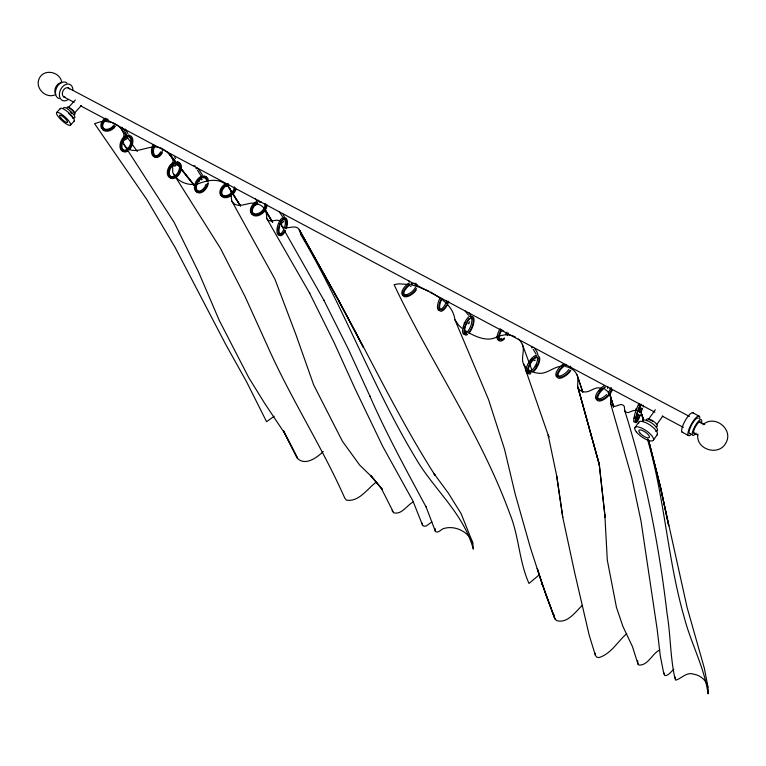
<?xml version="1.0" encoding="UTF-8"?>
<svg xmlns="http://www.w3.org/2000/svg" width="766" height="766" viewBox="0 0 766 766"><rect width="100%" height="100%" fill="white"/><g stroke="black" fill="none" stroke-linecap="round" stroke-linejoin="round"><path stroke-width="1.15" d="M643.306 406.957L643.191 405.415M706.97 684.134L705.266 681.223A17.331 16.546 14.6 0 0 693.795 674.185C686.422 671.629 681.548 678.657 675.66 680.189L675.315 676.952M673.774 669.293L668.881 674.09L666.42 675.526L664.649 675.478L663.892 672.701M607.898 386.753L607.562 388.4M637.638 660.493L637.982 664.103L638.844 665.08C648.199 665.635 652.058 653.599 659.775 649.894M281.486 223.49L281.716 225.913L324.095 300.569L323.75 299.956L348.52 349.507L370.007 396.338M697.883 433.949C695.26 449.575 718.929 456.737 725.919 442.882C733.876 429.305 714.352 413.966 702.891 424.776M127.673 136.635L127.127 138.55M106.589 119.036L106.876 119.793L107.68 119.496M435.27 528.712L435.155 530.704L435.911 531.891C439.349 532.983 441.379 528.54 444.625 528.272C453.156 526.07 462.559 529.44 468.457 535.817M198.298 180.671L198.585 181.408L199.39 181.169M123.977 139.355L124.255 140.082L125.184 139.747M562.378 365.708L563.45 364.702M175.768 164.183L176.084 163.034M228.718 184.903L227.301 185.803M226.947 185.707L225.788 186.234L226.056 185.018M201.649 179.981L202.1 179.177M197.484 168.051L196.048 168.807L196.45 168.281M175.883 165.36L176.486 164.393M155.498 145.923L154.33 146.143M280.538 223.279L279.954 223.729M656.682 424.67L662.762 416.072M653.417 440.134L657.314 434.609M648.553 419.251L655.323 409.724M634.861 427.715L638.777 422.219M283.688 221.47L282.271 222.829M255.193 204.082L255.021 205.154L256.083 204.905M70.443 125.164A9.364 2.384 42.2 0 0 61.634 114.258A9.364 2.384 42.2 0 0 58.57 117.045A9.364 2.384 42.2 0 0 70.443 125.164L74.206 121.066M74.924 112.554L81.359 105.555M533.27 347.324L531.738 347.879L531.93 347.247M68.088 107.872L75.355 100.001M56.636 112.506L60.437 108.399M582.352 605.351C575.496 611.651 567.529 623.878 556.652 620.604L554.977 618.928L546.541 596.666L537.272 568.506L542.625 585.435L554.977 618.928L541.83 582.926L542.625 585.435L530.378 547.671L515.173 494.022L504.574 449.364L488.497 399.459L454.832 319.585C454.037 311.446 448.656 304.935 442.576 299.918M468.849 322.601L469.702 321.816M431.823 521.885L426.49 525.869L424.125 526.299L422.612 525.352L412.931 500.983L382.703 446.348L355.06 388.745L334.091 342.488L309.34 292.583L309.78 293.397L266.645 218.348C267.028 212.555 264.768 206.15 258.42 204.311M626.712 633.654C617.587 641.602 611.153 653.8 599.022 657.582L596.724 657.151L595.393 655.303L589.198 635.206L574.653 572.585L562.78 517.385L556.719 475.954L548.207 435.28M376.202 482.159C367.278 488.775 358.928 502.228 346.433 500.141L344.815 498.197C321.586 445.802 290.132 397.573 267.066 345.054L244.814 296.049L220.579 248.557L173.834 174.428C171.268 172.034 174.093 167.457 171.622 166.26M323.262 451.605C316.942 457.474 305.615 466.149 297.61 458.547L284.693 433.345L264.347 402.83L248.778 377.667L219.22 320.303L198.48 271.901L174.102 222.274L124.006 144.583L123.163 140.963M174.935 166.165L175.778 165.494M539.187 574.883L529 583.462C518.994 561.277 519.109 536.449 509.917 513.986C480.454 433.154 430.626 362.222 394.097 284.693L398.751 283.803L408.642 284.464M413.209 501.979C406.842 505.215 401.853 514.943 393.695 512.818L381.257 488.239L370.658 475.475L382.291 489.34L371.644 476.691L359.599 464.981L342.402 441.245L313.658 384.877L295.935 334.694L274.927 279.15L231.772 201.008C230.623 195.694 232.605 188.953 226.822 185.334M407.981 284.617L408.489 284.416M257.5 204.608L258.104 204.235M274.171 416.292L266.568 421.683L246.413 381.487L225.807 344.595L175.127 247.428L146.861 199.572L94.591 123.642L101.284 121.545M497.373 336.667C487.147 342.67 474.614 336.226 465.469 330.874M467.988 323.788L469.185 323.271M534.055 360.652L535.29 360.173M125.643 139.45L126.495 139.144M499.164 336.054L504.689 334.847L508.442 334.924A19.361 16.555 -17.1 0 1 512.052 335.661M173.422 166.05L174.418 165.715M55.382 94.706C45.778 99.245 34.441 87.774 39.334 78.256C44.083 68.375 59.959 71.678 61.682 82.039M636.153 410.126L635.617 409.168L636.709 408.661M410.461 286.398L411.227 286.187M196.565 184.415C205.863 180.709 217.324 177.406 226.047 184.606M561.2 366.33C552.746 366.952 546.359 374.928 537.397 373.071A19.255 16.536 -14.9 0 1 528.416 369.633M502.908 330.998L503.731 330.95M194.612 184.51C186.645 184.989 177.98 181.523 173.834 174.428M531.173 359.838L530.417 361.121M601.741 388.161L600.822 389.54M636.192 410.452L633.195 410.624L628.369 412.548A3.868 3.39 -8.7 0 1 624.711 410.576L624.319 406.564A4.002 3.504 -9.3 0 0 620.546 404.534L615.51 406.248A5.132 4.491 -9.7 0 1 610.684 403.644L610.55 396.587L608.625 392.527A12.955 11.318 -11 0 0 604.996 389.511M104.98 121.325L112.296 122.579L115.618 124.006M255.011 203.268C247.303 201.831 237.393 210.066 231.772 201.008M195.196 166.011L194.066 165.753M107.23 119.084L108.016 119.257M411.62 284.923L417.164 286.35L428.749 291.118M163.397 149.418C150.797 140.542 133.82 159.433 124.006 144.583M692.579 412.673L698.812 415.967M68.002 87.793L689.381 416.398M699.664 421.836L704.787 424.546M63.559 96.727L74.12 102.357M80.449 105.737L654.873 412.194M662.264 416.139L683.387 427.409M692.617 432.33L697.73 435.059M681.999 432.091L688.203 435.414M430.664 292.028L439.761 297.84M280.136 221.125C275.98 218.119 269.824 224.084 266.645 218.348M164.278 149.801L169.889 154.196L175.05 160.783M116.585 124.638L120.913 128.19L126.371 135.965M464.512 323.846L464.349 322.84L465.345 322.486M461.774 328.126L458.69 325.253L454.832 319.585M121.574 127.213L124.073 129.923L126.438 134.242M464.713 310.517L468.505 315.219M198.691 169.142L202.578 175.242M197.446 170.157L201.065 175.835M408.45 280.5L409.523 281.744M279.523 212.134L282.462 216.558M174.849 161.119L167.352 151.802L174.772 161.147M178.602 165.772L176.352 162.976L178.488 165.82M180.853 168.568L194.344 185.343M182.193 170.492L194.066 185.449M176.525 162.66L179.483 166.423M180.958 168.3L194.238 185.228M534.63 348.367L536.985 351.805L538.115 355.357M533.251 349.468L536.066 354.189M255.202 198.432L257.003 201.046M299.994 230.834L300.607 234.415C343.637 306.39 372.085 385.748 415.316 457.589C433.374 489.081 463.516 513.067 473.311 549.136L472.746 542.759L461.075 513.546L448.244 492.978L433.843 473.436L435.117 475.36C399.335 419.414 370.926 359.197 338.869 301.115L363.477 347.534L339.625 302.101L299.18 229.723L340.133 303.25L299.994 230.834C295.935 222.389 286.58 231.313 281.716 225.913M469.682 537.263L472.746 542.759M127.74 137.909L137.305 151.515M169.889 154.196L172.905 159.807L172.924 165.906M125.394 129.081L127.941 133.715M120.913 128.19L123.69 133.543L123.968 136.377M231.571 191.835L228.364 186.78L231.533 191.806M232.845 193.855L240.524 205.987M232.807 193.817L240.409 205.891M230.106 189.221L240.275 205.441M468.964 312.652L470.774 316.071M582.725 391.752L577.037 374.804L575.486 372.257A17.12 14.851 -13.6 0 0 565.634 366.569M265.342 209.941L272.648 222.111M531.795 369.844L522.297 344.26L520.612 341.416A19.361 16.555 -17.1 0 0 518.266 338.974M522.297 344.26C525.61 351.441 519.252 359.924 525.17 366.445A19.255 16.536 -14.9 0 0 526.663 368.14M283.142 214.241L284.531 217.439M426.155 507.13C406.459 470.41 386.37 433.882 369.662 395.61M258.401 200.137L258.965 201.372M174.744 157.049L175.452 158.648M425.877 506.393L435.433 531.413M422.612 525.352L422.181 523.207M392.087 510.223L392.661 511.765M643.507 420.151L641.18 413.123A7.65 6.731 -8.1 0 0 637.657 410.758M523.484 363.582L548.916 437.223L548.284 435.155M707.324 685.197L708.406 690.587L708.071 693.852C704.385 667.368 691.114 643.727 684.431 618.047C667.397 559.314 664.773 497.67 647.375 439.014M577.037 374.804L582.811 392.355M577.631 386.342L599.213 464.014L605.092 517.165L599.213 464.014L577.631 386.342L577.957 377.59M637.982 664.103L632.448 646.6L622.94 626.473L616.467 607.419L607.304 560.138L604.853 514.982M610.55 396.587L613.633 406.794M610.397 402.792L631.682 477.304L641.018 521.1L657.209 629.585L660.225 655.524L663.863 673.946M624.491 409.934C645.585 476.356 659.028 544.693 667.09 613.844C670.71 635.474 670.202 657.582 675.066 679.04M599.539 465.843L578.081 387.72L578.857 388.994A8.474 7.363 -11.9 0 0 584.305 391.933C590.079 392.594 594.292 386.6 600.266 388.046A12.955 11.318 -11 0 1 601.923 388.343M643.383 420.036L641.908 414.272L643.373 420.055M648.419 439.636L660.254 485.73L668.718 525.773L659.861 484.581L687.14 607.61L704.289 668L708.033 687.303M648.352 439.694L660.359 487.052L648.448 439.761M643.153 421.645L642.348 415.536M411.534 283.372L411.744 284.253M283.765 217.736L284.023 219.153M556.719 475.954L562.78 517.385M595.182 653.178L595.393 655.303M553.828 614.303L553.99 616.438M65.321 97.263A5.027 3.543 -64.7 0 1 63.042 90.828A5.027 3.543 -64.7 0 1 69.457 88.952M640.702 407.091A10.418 1.905 -72.1 0 1 640.175 409.456M639.955 410.289A10.418 1.905 -72.1 0 1 639.466 411.993M638.614 414.559A10.418 1.905 -72.1 0 1 638.001 416.187M637.685 416.963A10.418 1.905 -72.1 0 1 636.728 419.05M635.024 421.75A10.418 1.905 -72.1 0 1 634.315 416.283A10.418 1.905 -72.1 0 1 638.997 403.749M641.86 408.355A8.905 1.618 -72.1 0 1 640.807 412.548M640.079 414.741A8.905 1.618 -72.1 0 1 636.182 421.166A8.905 1.618 -72.1 0 1 637.523 412.223A8.905 1.618 -72.1 0 1 641.649 404.276M642.186 408.364A10.418 1.886 -72.1 0 1 641.104 412.51M640.252 415.076A10.418 1.886 -72.1 0 1 635.378 420.793A10.418 1.886 -72.1 0 1 640.654 404.266M640.529 404.812A8.905 1.628 -72.1 0 1 639.17 412.031M638.442 414.224A8.905 1.628 -72.1 0 1 635.368 420.371M634.305 418.428A8.905 1.628 -72.1 0 1 634.564 416.704M638.767 404.984A8.905 1.628 -72.1 0 1 639.457 404.094M157.241 156.599A8.752 5.257 -71.5 0 1 151.917 154.129A8.752 5.257 -71.5 0 1 153.085 144.774M162.545 150.471A7.488 4.491 -71.5 0 1 155.364 155.843A7.488 4.491 -71.5 0 1 154.818 145.76M162.363 152.788A8.761 5.257 -71.5 0 1 154.301 156.57A8.761 5.257 -71.5 0 1 154.225 145.195M160.649 151.821A7.488 4.491 -71.5 0 1 154.789 155.68M690.721 433.537A8.953 2.413 -61.3 0 1 691.162 425.8A8.953 2.413 -61.3 0 1 698.381 418.226M696.055 433.154A8.962 2.394 -61.3 0 1 692.359 432.589A8.962 2.394 -61.3 0 1 698.697 420.974A8.962 2.394 -61.3 0 1 701.263 423.617M682.717 432.436A11.136 3.045 -61.3 0 1 684.909 421.166A11.136 3.045 -61.3 0 1 693.278 413.056M691.258 434.437A11.164 3.007 -61.3 0 1 688.261 431.478A11.164 3.007 -61.3 0 1 695.49 418.217A11.164 3.007 -61.3 0 1 699.703 418.954M694.159 433.144A6.339 1.695 -61.3 0 1 695.873 426.03A6.339 1.695 -61.3 0 1 700.354 422.688M63.521 108.14A7.497 1.944 42.3 0 1 70.625 111.338A7.497 1.944 42.3 0 1 74.178 117.935M60.227 109.059A9.355 2.413 42.3 0 1 69.074 113.052A9.355 2.413 42.3 0 1 73.517 121.267M70.223 111.74A5.305 1.379 42.3 0 1 72.042 113.674M67.082 107.431A5.305 1.388 42.4 0 1 72.109 109.691A5.305 1.388 42.4 0 1 74.608 114.364M68.748 113.406A7.507 1.934 42.3 0 1 71.324 116.135M72.243 117.399A7.507 1.934 42.3 0 1 72.827 118.481M69.524 108.159A4.098 1.072 42.4 0 1 72.636 110.658A4.098 1.072 42.4 0 1 74.216 113.148M177.348 161.75A8.828 5.726 -60.7 0 1 179.704 163.589M170.492 177.865A8.828 5.726 -60.7 0 1 167.85 169.382A8.828 5.726 -60.7 0 1 175.778 161.626M176.515 163.407A7.555 4.893 -60.7 0 1 179.139 172.867A7.555 4.893 -60.7 0 1 169.736 175.299A7.555 4.893 -60.7 0 1 175.06 163.79M176.783 162.22A8.838 5.726 -60.7 0 1 179.847 173.288A8.838 5.726 -60.7 0 1 168.846 176.123A8.838 5.726 -60.7 0 1 175.079 162.66M176.85 162.919A7.545 4.893 -60.7 0 1 178.306 171.957A7.545 4.893 -60.7 0 1 169.841 176.142M557.131 376.987A10.169 4.481 -43.5 0 1 556.643 371.596A10.169 4.481 -43.5 0 1 563.345 364.089M571.532 367.249A8.704 3.83 -43.5 0 1 570.938 368.829M569.933 370.533A8.704 3.83 -43.5 0 1 558.347 376.345A8.704 3.83 -43.5 0 1 566.256 364.913M570.794 370.514A10.178 4.481 -43.5 0 1 557.361 377.475A10.178 4.481 -43.5 0 1 565.806 364.31M570.478 366.158A8.694 3.83 -43.5 0 1 569.885 367.737M568.889 369.442A8.694 3.83 -43.5 0 1 558.098 375.905M125.117 151.342A8.675 5.324 -67.7 0 1 120.003 144.975A8.675 5.324 -67.7 0 1 126.687 135.151M128.181 134.988A8.675 5.324 -67.7 0 1 129.511 135.391M128.947 136.683A7.421 4.548 -67.7 0 1 130.373 147.091A7.421 4.548 -67.7 0 1 122.139 147.991A7.421 4.548 -67.7 0 1 127.663 136.817M129.272 135.477A8.675 5.324 -67.7 0 1 132.891 140.982A8.675 5.324 -67.7 0 1 129.234 149.877M127.75 151.103A8.675 5.324 -67.7 0 1 121.047 146.507A8.675 5.324 -67.7 0 1 127.778 135.639M127.845 136.195A7.411 4.548 -67.7 0 1 130.268 144.544A7.411 4.548 -67.7 0 1 122.809 150.002M498.819 340.334A9.929 4.06 -59.3 0 1 500.255 328.662M508.174 332.913A8.493 3.466 -59.3 0 1 507.073 334.819M504.44 338.026A8.493 3.466 -59.3 0 1 499.432 338.562A8.493 3.466 -59.3 0 1 501.998 329.859M508.385 333.756A9.929 4.05 -59.3 0 1 507.494 335.24M504.421 338.984A9.929 4.05 -59.3 0 1 498.561 339.606A9.929 4.05 -59.3 0 1 501.558 329.437M506.872 332.147A8.493 3.466 -59.3 0 1 505.771 334.053M501.797 338.333A8.493 3.466 -59.3 0 1 498.637 338.677M536.765 364.377A10.092 4.031 -59.5 0 1 535.52 366.675M528.052 373.253A10.092 4.031 -59.5 0 1 527.707 364.281A10.092 4.031 -59.5 0 1 536.478 355.386M537.301 357.751A8.627 3.447 -59.5 0 1 531.077 370.945M529.785 371.702A8.627 3.447 -59.5 0 1 527.774 371.702M530.694 360.47A8.627 3.447 -59.5 0 1 532.064 358.881M537.205 357.463A8.637 3.437 -59.5 0 1 538.249 363.161A8.637 3.437 -59.5 0 1 532.408 371.721M531.116 372.487A8.637 3.437 -59.5 0 1 528.904 367.048A8.637 3.437 -59.5 0 1 536.076 357.703M537.818 356.161A10.102 4.022 -59.5 0 1 539.369 361.724A10.102 4.022 -59.5 0 1 533.806 371.424M530.704 373.731A10.102 4.022 -59.5 0 1 528.109 367.374A10.102 4.022 -59.5 0 1 536.506 356.449M512.914 335.939A19.361 16.555 -17.1 0 1 515.374 337.021M597.585 399.929A10.322 4.596 -44.3 0 1 596.312 394.27A10.322 4.596 -44.3 0 1 604.048 385.853M610.454 387.845A8.828 3.935 -44.3 0 1 608.147 392.814M606.662 394.528A8.828 3.935 -44.3 0 1 596.838 397.535M598.983 391.33A8.828 3.935 -44.3 0 1 600.477 389.597M611.421 387.711A8.828 3.926 -44.3 0 1 605.437 397.64A8.828 3.926 -44.3 0 1 597.777 397.822A8.828 3.926 -44.3 0 1 605.073 387.864M612.293 389.99A10.331 4.596 -44.3 0 1 602.765 400.111A10.331 4.596 -44.3 0 1 596.685 397.525A10.331 4.596 -44.3 0 1 605.14 386.954M252.273 214.317A9.077 5.984 -41.7 0 1 250.808 208.046A9.077 5.984 -41.7 0 1 256.801 201.305M265.084 203.66A7.765 5.113 -41.7 0 1 261.33 213.13A7.765 5.113 -41.7 0 1 252.521 212.45A7.765 5.113 -41.7 0 1 257.797 203.095M259.55 202.358A7.765 5.113 -41.7 0 1 261.273 202.042M266.74 204.321A9.087 5.984 -41.7 0 1 260.392 214.729A9.087 5.984 -41.7 0 1 251.267 212.584A9.087 5.984 -41.7 0 1 257.587 202.176M264.835 204.053A7.765 5.113 -41.7 0 1 259.444 212.929A7.765 5.113 -41.7 0 1 251.621 211.148M642.463 421.597A8.943 3.112 34.7 0 1 652.364 423.502A8.943 3.112 34.7 0 1 655.715 431.344M646.897 420.879A6.329 2.212 34.7 0 1 649.329 419.117A6.329 2.212 34.7 0 1 656.098 423.636A6.329 2.212 34.7 0 1 655.983 426.94M638.662 423.339A11.155 3.859 34.7 0 1 649.798 424.91A11.155 3.859 34.7 0 1 656.539 435.289M649.606 419.892A4.893 1.714 34.7 0 1 650.573 420.208M651.627 420.706A4.893 1.714 34.7 0 1 652.709 421.357M198.25 192.352A8.924 5.592 -60.3 0 1 194.65 184.951A8.924 5.592 -60.3 0 1 202.023 176.103M203.67 175.902A8.924 5.592 -60.3 0 1 206.284 177.147M202.904 177.884A7.631 4.778 -60.3 0 1 207.557 181.437M207.5 183.151A7.631 4.778 -60.3 0 1 201.515 191.433A7.631 4.778 -60.3 0 1 196.355 187.507A7.631 4.778 -60.3 0 1 201.439 178.535M208.429 182.873A8.924 5.582 -60.3 0 1 198.231 192.793A8.924 5.582 -60.3 0 1 198.643 179.79A8.924 5.582 -60.3 0 1 208.496 180.872M204.512 177.406A7.622 4.778 -60.3 0 1 206.523 180.824M206.035 184.357A7.622 4.778 -60.3 0 1 196.383 190.131M404.333 295.753A9.613 4.634 -42 0 1 402.236 290.793A9.613 4.634 -42 0 1 409.245 282.951M416.876 284.387A8.225 3.954 -42 0 1 417.01 286.829M416.417 288.37A8.225 3.954 -42 0 1 404.879 295.427A8.225 3.954 -42 0 1 410.231 284.818M411.974 283.918A8.225 3.954 -42 0 1 415.038 283.315M416.244 290.065A9.623 4.625 -42 0 1 403.433 296.049A9.623 4.625 -42 0 1 410.183 284.014M415.938 283.334A8.225 3.964 -42 0 1 416.072 285.775M415.469 287.317A8.225 3.964 -42 0 1 408.996 293.684A8.225 3.964 -42 0 1 403.232 293.665M280.567 234.865A9.221 3.83 -73 0 1 277.732 225.568A9.221 3.83 -73 0 1 285.316 218.549M286.034 221.68A9.221 3.83 -73 0 1 285.938 223.787M284.617 219.229A7.89 3.275 -72.9 0 1 285.728 228.507M284.962 230.355A7.89 3.275 -72.9 0 1 279.015 231.677A7.89 3.275 -72.9 0 1 283.659 219.555M284.923 217.937A9.221 3.83 -72.9 0 1 286.216 228.785M285.316 230.949A9.221 3.83 -72.9 0 1 278.355 232.491A9.221 3.83 -72.9 0 1 283.803 218.32M284.77 219.689A7.88 3.275 -73 0 1 284.387 228.076M283.621 229.924A7.88 3.275 -73 0 1 278.91 233.812M277.608 230.47A7.88 3.275 -73 0 1 277.685 228.661M447.133 301.459A9.728 4.012 -66.6 0 1 446.53 303.03M439.014 310.565A9.728 4.012 -66.6 0 1 440.153 297.897M448.072 301.402A8.321 3.418 -66.6 0 1 447.344 303.413M446.406 305.347A8.321 3.418 -66.6 0 1 440.182 309.272A8.321 3.418 -66.6 0 1 441.905 299.037M448.732 301.268A9.728 4.002 -66.6 0 1 447.172 305.146M446.779 305.873A9.728 4.002 -66.6 0 1 439.502 310.479A9.728 4.002 -66.6 0 1 441.513 298.491M446.722 300.818A8.311 3.428 -66.6 0 1 440.507 309.311M55.688 94.342A7.095 5.027 -64.8 0 1 55.851 87.018A7.095 5.027 -64.8 0 1 61.539 82.594M68.164 99.57A8.857 6.243 -64.7 0 1 59.509 96.353A8.857 6.243 -64.7 0 1 65.34 84.653A8.857 6.243 -64.7 0 1 72.952 89.957M59.097 98.613A8.847 6.262 -64.7 0 1 56.703 87.468A8.847 6.262 -64.7 0 1 66.901 82.929M113.406 127.041A8.55 6.071 -38.2 0 1 111.712 128.477M104.071 130.115A8.55 6.071 -38.2 0 1 102.596 129.358M101.524 128.19A8.55 6.071 -38.2 0 1 105.335 118.098M114.565 125.902A7.315 5.19 -38.2 0 1 104.128 129.301A7.315 5.19 -38.2 0 1 106.493 119.697M115.465 126.189A8.55 6.071 -38.2 0 1 103.257 130.172A8.55 6.071 -38.2 0 1 106.034 118.931M113.875 125.059A7.306 5.19 -38.2 0 1 102.548 127.482M222.255 196.374A8.962 5.889 -40.8 0 1 220.072 190.667A8.962 5.889 -40.8 0 1 225.501 183.763M235.085 187.804A7.67 5.027 -40.8 0 1 233.209 192.611M231.849 194.047A7.67 5.027 -40.8 0 1 222.006 194.344A7.67 5.027 -40.8 0 1 228.316 184.625M235.976 189.212A8.972 5.889 -40.8 0 1 232.424 194.669M230.566 196.058A8.972 5.889 -40.8 0 1 220.694 194.229A8.972 5.889 -40.8 0 1 228.297 183.639M234.319 186.923A7.66 5.036 -40.8 0 1 229.494 194.363A7.66 5.036 -40.8 0 1 221.949 194.602M465.067 334.464A9.843 3.725 -68.4 0 1 463.277 326.46A9.843 3.725 -68.4 0 1 470.171 316.099M471.195 316.128A9.843 3.725 -68.4 0 1 471.98 316.779M471.214 317.995A8.416 3.179 -68.4 0 1 473.149 322.859A8.416 3.179 -68.4 0 1 468.983 332.138M466.848 333.698A8.416 3.179 -68.4 0 1 465.067 327.877A8.416 3.179 -68.4 0 1 470.19 318.522M471.588 316.664A9.853 3.715 -68.4 0 1 473.838 322.352A9.853 3.715 -68.4 0 1 468.974 333.191M467.681 334.397A9.853 3.715 -68.4 0 1 464.043 330.452A9.853 3.715 -68.4 0 1 469.089 318.465M470.678 317.459A8.416 3.188 -68.4 0 1 471.55 323.281A8.416 3.188 -68.4 0 1 467.576 331.573M466.465 332.607A8.416 3.188 -68.4 0 1 464.55 333.143M463.468 328.317A8.416 3.188 -68.4 0 1 463.899 326.306M272.562 222.245L263.992 208.074L272.543 222.245M296.346 456.048L283.468 430.818L297.61 458.547L296.346 456.048M613.643 406.89L609.832 394.461L613.604 406.909M60.734 117.84A5.314 1.35 42.2 0 0 67.465 122.436A5.314 1.35 42.2 0 0 62.458 116.241A5.314 1.35 42.2 0 0 60.734 117.84M636.345 431.9A11.174 3.811 34.8 0 0 652.642 440.804A11.174 3.811 34.8 0 0 643.469 428.998A11.174 3.811 34.8 0 0 636.345 431.9M639.715 432.79A6.339 2.164 34.8 0 0 648.955 437.826A6.339 2.164 34.8 0 0 643.727 431.124A6.339 2.164 34.8 0 0 639.715 432.79"/></g></svg>
